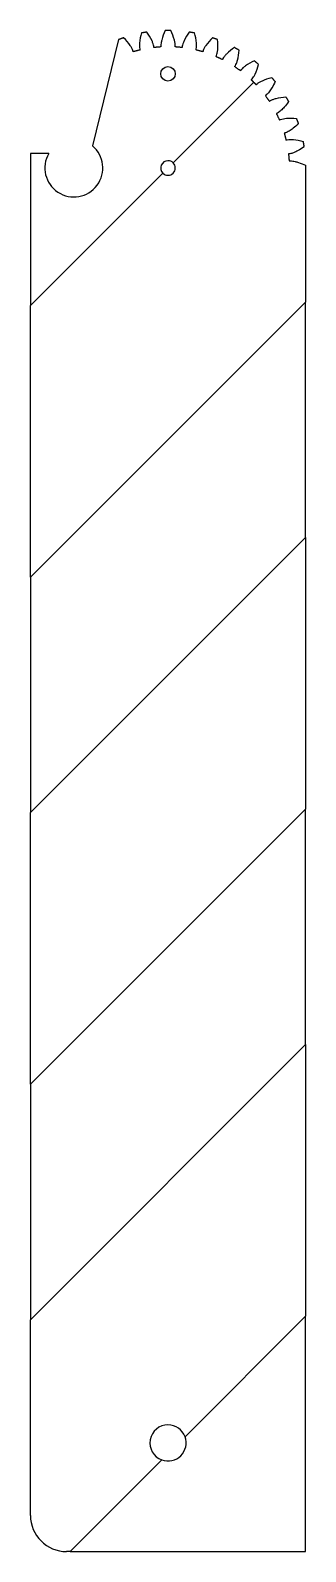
# Model space of a CAD drawing. Extents: x 0 to 76, y -420 to 0.
import ezdxf

# ---------------------------------------------------------------- set-up
doc = ezdxf.new("R2010")
doc.units = 0
doc.layers.add('Shape2DView007', color=7, linetype='CONTINUOUS')

msp = doc.modelspace()

# ---------------------------------------------------------------- linework, layer by layer
at = {"layer": 'Shape2DView007'}
for p, q in [((24.2975, -2.55347), (17.1326, -31.862)), ((39.4045, -36.5761), (61.6686, -14.312)), ((5.06213, -33.9903), (0, -33.9903)), ((0, -33.9903), (0, -37.9903)), ((75.9807, -37.2473), (75.9807, -75)), ((0, -37.9903), (0, -75.9807)), ((0, -75.9807), (36.5761, -39.4045)), ((75.9807, -75), (0, -150.981)), ((75.9807, -140), (75.9807, -75)), ((0, -150.981), (0, -75.9807)), ((0, -215.981), (75.9807, -140)), ((75.9807, -140), (75.9807, -215)), ((0, -150.981), (0, -215.981)), ((75.9807, -215), (0, -290.981)), ((0, -290.981), (0, -215.981)), ((75.9807, -280), (75.9807, -215)), ((0, -355.981), (75.9807, -280)), ((75.9807, -280), (75.9807, -355)), ((0, -290.981), (0, -355.981)), ((0, -410), (0, -355.981)), ((75.9807, -355), (42.6893, -388.291)), ((75.9807, -420), (75.9807, -355)), ((36.2817, -394.699), (10.9807, -420)), ((10.9807, -420), (10, -420)), ((10.9807, -420), (75.9807, -420))]:
    msp.add_line(p, q, dxfattribs=at)
msp.add_circle((37.9903, -11.9903), 2, dxfattribs=at)
for centre, radius, start, end in [((11.9903, -37.9903), 8, 150, 50), ((37.9903, -37.9903), 2, 90, -135), ((37.9903, -37.9903), 2, -135, 45), ((37.9903, -37.9903), 2, 45, 90), ((37.9903, -390), 5, 90, -109.982), ((37.9903, -390), 5, 19.9824, 90), ((37.9903, -390), 5, -109.982, 19.9824), ((10, -410), 10, 180, -90)]:
    msp.add_arc(centre, radius, start, end, dxfattribs=at)
for points in [[(25.7131, -2.04125), (24.2975, -2.55347)], [(32.1439, -0.45394), (30.6614, -0.71535)], [(38.7527, -0.00745), (37.2473, -0.00745)], [(45.3386, -0.71535), (43.8561, -0.45394)], [(51.7015, -2.55612), (50.2869, -2.04125)], [(28.4036, -5.9039), (28.3094, -5.58875)], [(30.2626, -5.40578), (28.4036, -5.9039)], [(30.1867, -5.08574), (30.2626, -5.40578)], [(34.1229, -4.72512), (34.0848, -4.39839)], [(36.0401, -4.55738), (34.1229, -4.72512)], [(36.0209, -4.22901), (36.0401, -4.55738)], [(39.9599, -4.55738), (39.9791, -4.22901)], [(41.8771, -4.72512), (39.9599, -4.55738)], [(41.9152, -4.39839), (41.8771, -4.72512)], [(45.7374, -5.40578), (45.8133, -5.08574)], [(47.5964, -5.9039), (45.7374, -5.40578)], [(47.6906, -5.58875), (47.5964, -5.9039)], [(51.2797, -7.24454), (51.4101, -6.94255)], [(53.024, -8.0579), (51.2797, -7.24454)], [(53.1715, -7.7639), (53.024, -8.0579)], [(57.6481, -5.47383), (56.3444, -4.72115)], [(56.4186, -10.0178), (56.5995, -9.74303)], [(57.9951, -11.1217), (56.4186, -10.0178)], [(58.1915, -10.8578), (57.9951, -11.1217)], [(62.9977, -9.37984), (61.8445, -8.41221)], [(60.9979, -13.6413), (61.2237, -13.4021)], [(61.6686, -14.312), (60.9979, -13.6413)], [(61.6686, -14.312), (62.3587, -15.0021)], [(62.3587, -15.0021), (62.5979, -14.7763)], [(66.6202, -13.0023), (67.5878, -14.1555)], [(65.1422, -17.8085), (64.8783, -18.0049)], [(64.8783, -18.0049), (65.9822, -19.5814)], [(65.9822, -19.5814), (66.257, -19.4005)], [(70.5262, -18.3519), (71.2789, -19.6556)], [(68.2361, -22.8285), (67.9421, -22.976)], [(67.9421, -22.976), (68.7555, -24.7203)], [(68.7555, -24.7203), (69.0574, -24.5899)], [(73.4439, -24.2985), (73.9587, -25.7131)], [(70.4113, -28.3094), (70.0961, -28.4036)], [(70.0961, -28.4036), (70.5942, -30.2626)], [(70.5942, -30.2626), (70.9143, -30.1867)], [(75.2846, -30.6614), (75.5461, -32.1439)], [(71.6016, -34.0848), (71.2749, -34.1229)], [(71.2749, -34.1229), (71.4426, -36.0401)], [(71.4426, -36.0401), (71.771, -36.0209)]]:
    msp.add_open_spline(points, degree=1, dxfattribs=at)
for points, knots in [([(28.3094, -5.58875), (28.23, -5.36601), (28.1323, -5.15129), (28.0163, -4.94459), (27.8744, -4.68533), (27.7203, -4.43372), (27.5538, -4.18978), (27.0238, -3.40835), (26.3867, -2.69958), (25.7131, -2.04125)], [0, 0, 0, 0, 0.708239, 0.708239, 0.708239, 1.5935, 1.5935, 1.5935, 4.42632, 4.42632, 4.42632, 4.42632]), ([(30.6614, -0.71535), (30.4072, -1.62228), (30.2098, -2.55465), (30.1416, -3.49639), (30.1194, -3.79088), (30.1117, -4.08587), (30.1184, -4.38135), (30.1213, -4.61835), (30.144, -4.85315), (30.1867, -5.08574)], [0, 0, 0, 0, 2.83282, 2.83282, 2.83282, 3.71808, 3.71808, 3.71808, 4.42632, 4.42632, 4.42632, 4.42632]), ([(34.0848, -4.39839), (34.0453, -4.16526), (33.9864, -3.93684), (33.908, -3.71314), (33.8133, -3.43317), (33.7052, -3.15861), (33.5836, -2.88947), (33.1973, -2.02787), (32.693, -1.21924), (32.1439, -0.45394)], [0, 0, 0, 0, 0.708239, 0.708239, 0.708239, 1.5935, 1.5935, 1.5935, 4.42632, 4.42632, 4.42632, 4.42632]), ([(37.2473, -0.00745), (36.8395, -0.85647), (36.4832, -1.7404), (36.2524, -2.65598), (36.1795, -2.94214), (36.1206, -3.2313), (36.076, -3.52347), (36.0377, -3.75737), (36.0193, -3.99255), (36.0209, -4.22901)], [0, 0, 0, 0, 2.83282, 2.83282, 2.83282, 3.71808, 3.71808, 3.71808, 4.42632, 4.42632, 4.42632, 4.42632]), ([(39.9791, -4.22901), (39.9807, -3.99255), (39.9623, -3.75737), (39.924, -3.52347), (39.8794, -3.2313), (39.8205, -2.94214), (39.7476, -2.65598), (39.5168, -1.7404), (39.1605, -0.85647), (38.7527, -0.00745)], [0, 0, 0, 0, 0.708239, 0.708239, 0.708239, 1.5935, 1.5935, 1.5935, 4.42632, 4.42632, 4.42632, 4.42632]), ([(43.8561, -0.45394), (43.307, -1.21924), (42.8027, -2.02787), (42.4164, -2.88947), (42.2948, -3.15861), (42.1867, -3.43317), (42.092, -3.71314), (42.0136, -3.93684), (41.9547, -4.16526), (41.9152, -4.39839)], [0, 0, 0, 0, 2.83282, 2.83282, 2.83282, 3.71808, 3.71808, 3.71808, 4.42632, 4.42632, 4.42632, 4.42632]), ([(45.8133, -5.08574), (45.856, -4.85315), (45.8787, -4.61835), (45.8816, -4.38135), (45.8883, -4.08587), (45.8806, -3.79088), (45.8584, -3.49639), (45.7902, -2.55465), (45.5928, -1.62228), (45.3386, -0.71535)], [0, 0, 0, 0, 0.708239, 0.708239, 0.708239, 1.5935, 1.5935, 1.5935, 4.42632, 4.42632, 4.42632, 4.42632]), ([(50.2869, -2.04125), (49.6133, -2.69958), (48.9762, -3.40835), (48.4462, -4.18978), (48.2797, -4.43372), (48.1256, -4.68533), (47.9837, -4.94459), (47.8677, -5.15129), (47.77, -5.36601), (47.6906, -5.58875)], [0, 0, 0, 0, 2.83282, 2.83282, 2.83282, 3.71808, 3.71808, 3.71808, 4.42632, 4.42632, 4.42632, 4.42632]), ([(51.4101, -6.94255), (51.4925, -6.7209), (51.5557, -6.49362), (51.5997, -6.26072), (51.6576, -5.97089), (51.7012, -5.67905), (51.7305, -5.38518), (51.8268, -4.44589), (51.7944, -3.49342), (51.7015, -2.55612)], [0, 0, 0, 0, 0.708239, 0.708239, 0.708239, 1.5935, 1.5935, 1.5935, 4.42632, 4.42632, 4.42632, 4.42632]), ([(56.3444, -4.72115), (55.5667, -5.2525), (54.8162, -5.83987), (54.1586, -6.5174), (53.9523, -6.72873), (53.7568, -6.94974), (53.572, -7.18042), (53.4219, -7.36384), (53.2884, -7.55833), (53.1715, -7.7639)], [0, 0, 0, 0, 2.83282, 2.83282, 2.83282, 3.71808, 3.71808, 3.71808, 4.42632, 4.42632, 4.42632, 4.42632]), ([(56.5995, -9.74303), (56.7191, -9.53904), (56.8208, -9.32619), (56.9045, -9.10447), (57.0119, -8.82911), (57.1056, -8.54927), (57.1854, -8.26496), (57.4434, -7.35665), (57.5768, -6.41301), (57.6481, -5.47383)], [0, 0, 0, 0, 0.708239, 0.708239, 0.708239, 1.5935, 1.5935, 1.5935, 4.42632, 4.42632, 4.42632, 4.42632]), ([(61.8445, -8.41221), (60.9864, -8.80044), (60.1453, -9.24856), (59.38, -9.8016), (59.1401, -9.9739), (58.9092, -10.1576), (58.6872, -10.3527), (58.5075, -10.5073), (58.3423, -10.6756), (58.1915, -10.8578)], [0, 0, 0, 0, 2.83282, 2.83282, 2.83282, 3.71808, 3.71808, 3.71808, 4.42632, 4.42632, 4.42632, 4.42632]), ([(61.2237, -13.4021), (61.3769, -13.222), (61.514, -13.03), (61.635, -12.8262), (61.7886, -12.5737), (61.9294, -12.3143), (62.0574, -12.0482), (62.4691, -11.1985), (62.7644, -10.2924), (62.9977, -9.37984)], [0, 0, 0, 0, 0.708239, 0.708239, 0.708239, 1.5935, 1.5935, 1.5935, 4.42632, 4.42632, 4.42632, 4.42632]), ([(62.5979, -14.7763), (62.8083, -14.5927), (63.0439, -14.4408), (63.2839, -14.2989), (63.5324, -14.1531), (63.7869, -14.0191), (64.0476, -13.8968), (64.8699, -13.5086), (65.7409, -13.2272), (66.6202, -13.0023)], [0, 0, 0, 0, 0.189009, 0.189009, 0.189009, 0.383996, 0.383996, 0.383996, 1, 1, 1, 1]), ([(67.5878, -14.1555), (67.3185, -14.7501), (67.0218, -15.3355), (66.6806, -15.8935), (66.4481, -16.2762), (66.1928, -16.643), (65.9148, -16.9939), (65.6794, -17.2849), (65.4337, -17.5719), (65.1422, -17.8085)], [0, 0, 0, 0, 0.443015, 0.443015, 0.443015, 0.745988, 0.745988, 0.745988, 1, 1, 1, 1]), ([(66.257, -19.4005), (66.496, -19.2562), (66.7544, -19.1475), (67.0155, -19.0495), (67.2854, -18.9491), (67.5594, -18.8613), (67.8374, -18.7861), (68.7146, -18.5466), (69.6212, -18.4207), (70.5262, -18.3519)], [0, 0, 0, 0, 0.189009, 0.189009, 0.189009, 0.383996, 0.383996, 0.383996, 1, 1, 1, 1]), ([(71.2789, -19.6556), (70.9104, -20.1945), (70.5165, -20.7194), (70.0836, -21.2097), (69.7882, -21.5462), (69.4731, -21.8631), (69.1384, -22.1604), (68.8561, -22.4061), (68.5642, -22.6461), (68.2361, -22.8285)], [0, 0, 0, 0, 0.443015, 0.443015, 0.443015, 0.745988, 0.745988, 0.745988, 1, 1, 1, 1]), ([(69.0574, -24.5899), (69.3179, -24.4893), (69.5913, -24.4271), (69.8654, -24.3758), (70.1487, -24.3238), (70.4337, -24.285), (70.7205, -24.2592), (71.6261, -24.1756), (72.5407, -24.2091), (73.4439, -24.2985)], [0, 0, 0, 0, 0.189009, 0.189009, 0.189009, 0.383996, 0.383996, 0.383996, 1, 1, 1, 1]), ([(73.9587, -25.7131), (73.5023, -26.1798), (73.0233, -26.6283), (72.5118, -27.036), (72.1624, -27.3161), (71.7971, -27.5735), (71.4159, -27.8082), (71.0952, -28.0011), (70.766, -28.1868), (70.4113, -28.3094)], [0, 0, 0, 0, 0.443015, 0.443015, 0.443015, 0.745988, 0.745988, 0.745988, 1, 1, 1, 1]), ([(70.9143, -30.1867), (71.1883, -30.1328), (71.4682, -30.1191), (71.7471, -30.1162), (72.0351, -30.1142), (72.3226, -30.1254), (72.6095, -30.1498), (73.5158, -30.2248), (74.4107, -30.4165), (75.2846, -30.6614)], [0, 0, 0, 0, 0.189009, 0.189009, 0.189009, 0.383995, 0.383995, 0.383995, 1, 1, 1, 1]), ([(75.5461, -32.1439), (75.0155, -32.5243), (74.4659, -32.8828), (73.8914, -33.1955), (73.4987, -33.4107), (73.0942, -33.6007), (72.678, -33.7656), (72.3287, -33.8999), (71.9723, -34.0256), (71.6016, -34.0848)], [0, 0, 0, 0, 0.443015, 0.443015, 0.443015, 0.745988, 0.745988, 0.745988, 1, 1, 1, 1]), ([(71.771, -36.0209), (72.2174, -36.0155), (72.6597, -36.0986), (73.0943, -36.1927), (73.4067, -36.2637), (73.7155, -36.3484), (74.0205, -36.4466), (74.6945, -36.6629), (75.3526, -36.9384), (75.9807, -37.2473)], [0, 0, 0, 0, 0.302375, 0.302375, 0.302375, 0.519613, 0.519613, 0.519613, 1, 1, 1, 1])]:
    msp.add_open_spline(points, degree=3, knots=knots, dxfattribs=at)

doc.saveas('drawing.dxf')
